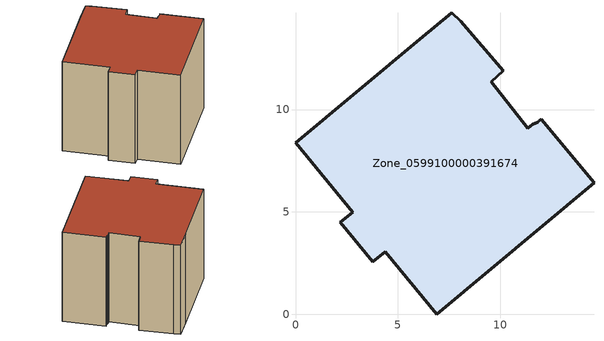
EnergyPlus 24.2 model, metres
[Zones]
Zone_0599100000391674
 floor ground (C_G): 11.95,9.49 12.02,9.52 14.59,6.43 6.9,0 4.38,3.06 3.78,2.57 2.19,4.5 2.79,4.99 0,8.38 6.07,13.45 7.64,14.73 8.09,14.31 10.16,11.91 9.56,11.37 11.36,9.08 11.61,9.28 11.84,9.38 z0
 wall outside (C_F): 2.79,4.99 2.19,4.5 3.78,2.57 4.38,3.06 6.9,0 14.59,6.43 12.02,9.52 11.95,9.49 11.84,9.38 11.61,9.28 11.36,9.08 9.56,11.37 10.16,11.91 8.09,14.31 7.64,14.73 6.07,13.45 0,8.38 2.79,4.99 z0:9.25
 roof outside (C_R): 12.02,9.52 11.95,9.49 11.84,9.38 11.61,9.28 11.36,9.08 9.56,11.37 10.16,11.91 8.09,14.31 7.64,14.73 6.07,13.45 0,8.38 2.79,4.99 2.19,4.5 3.78,2.57 4.38,3.06 6.9,0 14.59,6.43 z9.25
[BUILDING]
Pand.0599100000391674: North Axis=0; Terrain=City; Loads Convergence Tolerance Value=0.04; Temperature Convergence Tolerance Value=0.4; Solar Distribution=FullExterior; Maximum Number of Warmup Days=25; Minimum Number of Warmup Days=1
[Site:Location]
Rotterdam.The.Hague.AP_ZH_NLD Design_Conditions: Latitude=51.96; Longitude=4.45; Time Zone=1; Elevation=-4.5
[SITE:GROUNDTEMPERATURE:BUILDINGSURFACE]
18, 18, 18, 18, 18, 18, 18, 18, 18, 18, 18, 18
[MATERIAL] Thermal Absorptance=0.9; Solar Absorptance=0.7; Visible Absorptance=0.7
Name | Roughness | Thickness | Conductivity | Density | Specific Heat
G.TI.1946 | MediumSmooth | 0.15 | 1 | 540 | 1210
F.TI.1946 | Rough | 0.3 | 0.857143 | 1920 | 840
R.TI.1946 | MediumRough | 0.2 | 0.1 | 1500 | 1000
[CONSTRUCTION]
C_G: G.TI.1946
C_F: F.TI.1946
C_R: R.TI.1946
[ZONE]
Zone_0599100000391674: Type=1; Multiplier=1; Ceiling Height=Autocalculate; Volume=Autocalculate; Floor Area=autocalculate; Part of Total Floor Area=Yes
[ZONEINFILTRATION:DESIGNFLOWRATE]
Infil_Zone_0599100000391674: Zone or ZoneList or Space or SpaceList=Zone_0599100000391674; Schedule=AlwaysOn; Design Flow Rate Calculation Method=Flow/Area; Flow Rate per Floor Area=0.003; Constant Term Coefficient=1; Temperature Term Coefficient=0; Velocity Term Coefficient=0; Velocity Squared Term Coefficient=0
[HVACTEMPLATE:ZONE:IDEALLOADSAIRSYSTEM]
Zone_0599100000391674: Maximum Heating Supply Air Temperature=50; Minimum Cooling Supply Air Temperature=13; Maximum Heating Supply Air Humidity Ratio=0.0156; Minimum Cooling Supply Air Humidity Ratio=0.0077; Heating Limit=NoLimit; Cooling Limit=NoLimit; Dehumidification Control Type=ConstantSensibleHeatRatio; Cooling Sensible Heat Ratio=0.7; Dehumidification Setpoint=60; Humidification Control Type=None; Humidification Setpoint=30; Outdoor Air Method=None; Outdoor Air Flow Rate per Person=0.00944; Outdoor Air Flow Rate per Zone Floor Area=0; Outdoor Air Flow Rate per Zone=0; Demand Controlled Ventilation Type=None; Outdoor Air Economizer Type=NoEconomizer; Heat Recovery Type=None; Sensible Heat Recovery Effectiveness=0.7; Latent Heat Recovery Effectiveness=0.65
[ZONECONTROL:THERMOSTAT]
ThermostatControl_Zone_0599100000391674: Zone or ZoneList=Zone_0599100000391674; Control Type Schedule=DualSetpointControlType; Control 1=Thermostat_Zone_0599100000391674; Temperature Difference Between Cutout And Setpoint=0
[THERMOSTATSETPOINT:DUALSETPOINT]
Thermostat_Zone_0599100000391674: Heating Setpoint Temperature Schedule=HeatingSetpoint_Zone_0599100000391674; Cooling Setpoint Temperature Schedule=CoolingSetpoint_Zone_0599100000391674
[SCHEDULE:COMPACT]
HeatingSetpoint_Zone_0599100000391674: Through: 12/31, For: AllDays, Until: 24:00, 21
CoolingSetpoint_Zone_0599100000391674: Through: 12/31, For: AllDays, Until: 24:00, 24
DualSetpointControlType: Through: 12/31, For: AllDays, Until: 24:00, 4
AlwaysOn: Through: 12/31, For: AllDays, Until: 24:00, 1
